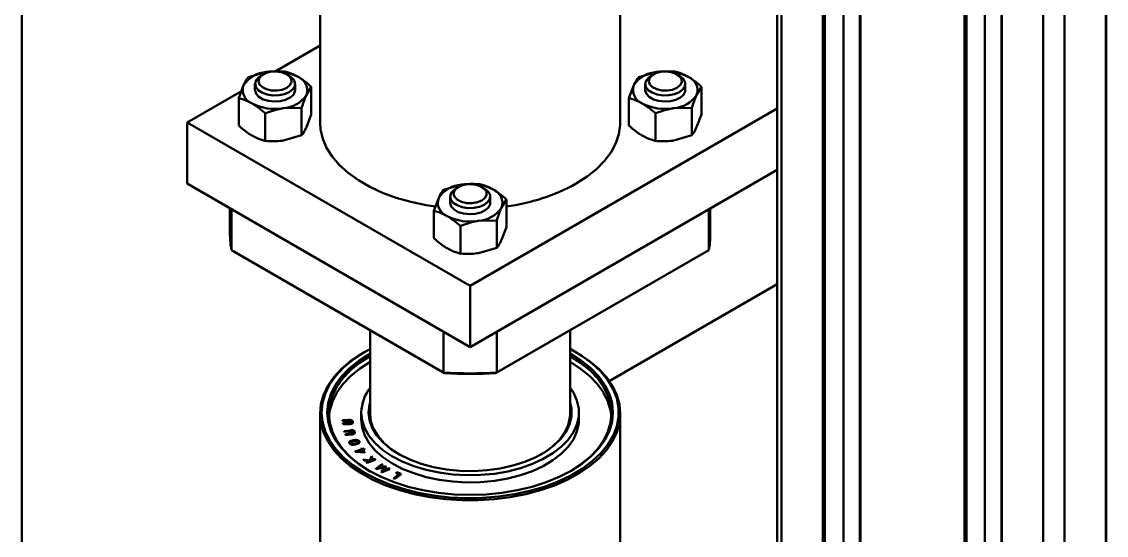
# Model space of a CAD drawing. Header units: millimetres. Extents: x 32504 to 36677, y 41990 to 42879.
# Drawn here: x 33446.97 to 33490.32, y 42618.2 to 42638.73 of the extents above; entities that cross this region are included whole.
import ezdxf

# ---------------------------------------------------------------- set-up
doc = ezdxf.new("R2010")
doc.units = ezdxf.units.MM
doc.layers.add('Net_dam', color=7, linetype='Continuous', lineweight=50)

msp = doc.modelspace()

# ---------------------------------------------------------------- linework, layer by layer
at = {"layer": 'Net_dam'}
for p, q in [((33446.9671, 42392.1647), (33446.9671, 42687.511)), ((33477.1626, 42682.8571), (33477.1626, 42358.0174)), ((33477.3384, 42357.7724), (33477.3384, 42682.7557)), ((33478.993, 42356.8172), (33478.993, 42681.8005)), ((33479.0779, 42356.8172), (33479.0779, 42681.7515)), ((33479.8133, 42357.2418), (33479.8133, 42681.327)), ((33480.4745, 42680.9452), (33480.4745, 42355.9763)), ((33480.4921, 42355.9518), (33480.4921, 42680.9351)), ((33484.6499, 42353.5516), (33484.6499, 42678.5348)), ((33484.7347, 42353.5516), (33484.7347, 42678.4859)), ((33485.4701, 42353.9761), (33485.4701, 42678.0613)), ((33486.1314, 42677.6796), (33486.1314, 42352.7107)), ((33486.1489, 42352.6862), (33486.1489, 42677.6695)), ((33490.3067, 42352.6862), (33490.3067, 42677.6695)), ((33490.3243, 42352.7107), (33490.3243, 42677.6796)), ((33487.8036, 42351.731), (33487.8036, 42676.7143)), ((33488.6521, 42351.731), (33488.6521, 42676.7143)), ((33458.8933, 42643.1487), (33458.8933, 42634.7057)), ((33470.8933, 42634.7057), (33470.8933, 42643.1487)), ((33457.0987, 42636.7372), (33458.8933, 42637.7732)), ((33456.0319, 42636.5138), (33456.7568, 42636.7207)), ((33456.6252, 42636.6253), (33456.5275, 42636.5689)), ((33457.1618, 42636.7334), (33457.4818, 42636.7381)), ((33457.6591, 42636.5689), (33457.5614, 42636.6253)), ((33471.6319, 42636.5138), (33472.3568, 42636.7207)), ((33472.2252, 42636.6253), (33472.1275, 42636.5689)), ((33472.7618, 42636.7334), (33473.0818, 42636.7381)), ((33473.2591, 42636.5689), (33473.1614, 42636.6253)), ((33455.6433, 42635.6767), (33455.8376, 42636.1901)), ((33456.2933, 42636.2423), (33456.2933, 42635.9958)), ((33457.8933, 42635.9958), (33457.8933, 42636.2423)), ((33471.2433, 42635.6767), (33471.4376, 42636.1901)), ((33471.8933, 42636.2423), (33471.8933, 42635.9958)), ((33473.4933, 42635.9958), (33473.4933, 42636.2423)), ((33453.5796, 42634.7057), (33455.75, 42635.9587)), ((33458.5433, 42636.1253), (33458.349, 42635.8016)), ((33458.5433, 42635.0248), (33458.5433, 42636.1253)), ((33474.1433, 42636.1253), (33473.949, 42635.8016)), ((33474.1433, 42635.0248), (33474.1433, 42636.1253)), ((33455.6433, 42634.5762), (33455.6433, 42635.6767)), ((33471.2433, 42634.5762), (33471.2433, 42635.6767)), ((33456.7048, 42633.9635), (33456.7048, 42635.064)), ((33458.1548, 42635.2883), (33457.4298, 42635.2709)), ((33458.1548, 42634.1878), (33458.1548, 42635.2883)), ((33458.5433, 42635.0248), (33458.349, 42634.5115)), ((33477.1626, 42635.2574), (33464.8933, 42628.1744)), ((33472.3048, 42633.9635), (33472.3048, 42635.064)), ((33473.7548, 42635.2883), (33473.0298, 42635.2709)), ((33473.7548, 42634.1878), (33473.7548, 42635.2883)), ((33474.1433, 42635.0248), (33473.949, 42634.5115)), ((33464.8933, 42628.1744), (33453.5796, 42634.7057)), ((33453.5796, 42632.2561), (33453.5796, 42634.7057)), ((33458.1548, 42634.1878), (33457.4298, 42633.9808)), ((33473.7548, 42634.1878), (33473.0298, 42633.9808)), ((33477.1626, 42632.8078), (33464.8933, 42625.7248)), ((33464.8933, 42625.7248), (33453.5796, 42632.2561)), ((33463.8319, 42632.0109), (33464.5568, 42632.2179)), ((33464.4252, 42632.1224), (33464.3275, 42632.066)), ((33464.9618, 42632.2305), (33465.2818, 42632.2352)), ((33465.4591, 42632.066), (33465.3614, 42632.1224)), ((33463.4433, 42631.1739), (33463.6376, 42631.6872)), ((33464.0933, 42631.7395), (33464.0933, 42631.493)), ((33465.6933, 42631.493), (33465.6933, 42631.7395)), ((33466.3433, 42631.6225), (33466.149, 42631.2988)), ((33466.3433, 42630.522), (33466.3433, 42631.6225)), ((33455.2933, 42631.2668), (33455.2933, 42630.2147)), ((33455.3527, 42631.2325), (33455.3527, 42629.5994)), ((33463.4433, 42630.0734), (33463.4433, 42631.1739)), ((33474.4339, 42631.2325), (33474.4339, 42629.5994)), ((33474.4933, 42630.2147), (33474.4933, 42631.2668)), ((33464.5048, 42629.4606), (33464.5048, 42630.5611)), ((33465.9548, 42630.7854), (33465.2298, 42630.7681)), ((33465.9548, 42629.6849), (33465.9548, 42630.7854)), ((33466.3433, 42630.522), (33466.149, 42630.0086)), ((33465.9548, 42629.6849), (33465.2298, 42629.478)), ((33455.3527, 42629.5994), (33463.8273, 42624.707)), ((33455.3527, 42629.5994), (33455.4482, 42629.5442)), ((33463.8732, 42624.6805), (33455.4482, 42629.5442)), ((33474.3384, 42629.5442), (33465.9134, 42624.6805)), ((33465.9593, 42624.707), (33474.4339, 42629.5994)), ((33474.4339, 42629.5994), (33474.3384, 42629.5442)), ((33464.8933, 42625.7248), (33464.8933, 42628.1744)), ((33477.1626, 42628.233), (33470.4553, 42624.3609)), ((33460.8933, 42626.4008), (33460.8933, 42623.0618)), ((33463.8273, 42626.3402), (33463.8273, 42624.707)), ((33465.9593, 42626.3402), (33465.9593, 42624.707)), ((33468.8933, 42623.0618), (33468.8933, 42626.4008)), ((33460.6924, 42625.5352), (33460.65, 42625.5107)), ((33469.1366, 42625.5107), (33469.0942, 42625.5352)), ((33463.8273, 42624.707), (33463.8732, 42624.6805)), ((33465.9593, 42624.707), (33465.9134, 42624.6805)), ((33458.8933, 42623.0618), (33458.8933, 42614.6188)), ((33459.7943, 42622.8043), (33460.0345, 42622.8108)), ((33459.7963, 42622.7814), (33459.7943, 42622.8043)), ((33459.7943, 42622.8043), (33459.7943, 42622.788)), ((33459.7963, 42622.765), (33459.7943, 42622.788)), ((33460.0364, 42622.7879), (33459.7963, 42622.7814)), ((33459.7963, 42622.7814), (33459.7963, 42622.765)), ((33460.0364, 42622.7716), (33459.7963, 42622.765)), ((33460.0364, 42622.7879), (33460.0364, 42622.7716)), ((33460.0988, 42622.7873), (33460.0988, 42622.771)), ((33460.2085, 42622.7175), (33460.2085, 42622.7379)), ((33460.5433, 42623.1108), (33460.5433, 42622.825)), ((33469.2433, 42622.825), (33469.2433, 42623.1108)), ((33470.8933, 42614.6188), (33470.8933, 42623.0618)), ((33459.8049, 42622.6752), (33460.0451, 42622.6817)), ((33459.8068, 42622.6523), (33459.8049, 42622.6752)), ((33459.8049, 42622.6752), (33459.8049, 42622.6589)), ((33459.8068, 42622.6359), (33459.8049, 42622.6589)), ((33460.047, 42622.6588), (33459.8068, 42622.6523)), ((33459.8068, 42622.6523), (33459.8068, 42622.6359)), ((33460.047, 42622.6425), (33459.8068, 42622.6359)), ((33459.8624, 42622.3676), (33460.0982, 42622.3941)), ((33459.8699, 42622.3451), (33459.8624, 42622.3676)), ((33459.8624, 42622.3676), (33459.8624, 42622.3513)), ((33459.8699, 42622.3288), (33459.8624, 42622.3513)), ((33460.1057, 42622.3716), (33459.8699, 42622.3451)), ((33460.1057, 42622.3552), (33459.8699, 42622.3288)), ((33459.8699, 42622.3451), (33459.8699, 42622.3288)), ((33460.047, 42622.6588), (33460.047, 42622.6425)), ((33460.1057, 42622.3716), (33460.1057, 42622.3552)), ((33460.1305, 42622.6653), (33460.1305, 42622.649)), ((33460.1675, 42622.3761), (33460.1675, 42622.3598)), ((33460.2503, 42622.3348), (33460.2503, 42622.3185)), ((33460.2904, 42622.3027), (33460.2904, 42622.3231)), ((33459.905, 42622.2409), (33460.1408, 42622.2674)), ((33459.905, 42622.2409), (33459.905, 42622.2246)), ((33459.9126, 42622.2184), (33459.905, 42622.2409)), ((33459.9126, 42622.2021), (33459.905, 42622.2246)), ((33460.1483, 42622.2449), (33459.9126, 42622.2184)), ((33460.1483, 42622.2285), (33459.9126, 42622.2021)), ((33459.9126, 42622.2184), (33459.9126, 42622.2021)), ((33460.0658, 42621.8837), (33460.0658, 42621.8674)), ((33460.1483, 42622.2449), (33460.1483, 42622.2285)), ((33460.2292, 42622.2582), (33460.2292, 42622.2419)), ((33460.2316, 42621.9778), (33460.2316, 42621.9614)), ((33460.3329, 42621.9887), (33460.3329, 42621.9724)), ((33460.4261, 42621.9558), (33460.4261, 42621.9394)), ((33460.2953, 42621.5557), (33460.5417, 42621.6294)), ((33460.299, 42621.5515), (33460.2953, 42621.5557)), ((33460.2953, 42621.5557), (33460.2953, 42621.5393)), ((33460.299, 42621.5352), (33460.2953, 42621.5393)), ((33460.299, 42621.5515), (33460.299, 42621.5352)), ((33460.6815, 42621.5216), (33460.299, 42621.5515)), ((33460.6815, 42621.5053), (33460.299, 42621.5352)), ((33460.3065, 42621.8499), (33460.3065, 42621.8336)), ((33460.56, 42621.609), (33460.4126, 42621.5649)), ((33460.4126, 42621.5649), (33460.6139, 42621.5489)), ((33460.56, 42621.5927), (33460.4558, 42621.5615)), ((33460.5195, 42621.6541), (33460.5534, 42621.6642)), ((33460.5417, 42621.6294), (33460.5195, 42621.6541)), ((33460.5195, 42621.6541), (33460.5195, 42621.6378)), ((33460.5302, 42621.6259), (33460.5195, 42621.6378)), ((33460.5534, 42621.6642), (33460.5756, 42621.6395)), ((33460.6139, 42621.5489), (33460.56, 42621.609)), ((33460.56, 42621.609), (33460.56, 42621.5927)), ((33460.5981, 42621.5502), (33460.56, 42621.5927)), ((33460.5756, 42621.6395), (33460.6578, 42621.6641)), ((33460.6761, 42621.6437), (33460.5939, 42621.6191)), ((33460.5939, 42621.6191), (33460.6815, 42621.5216)), ((33460.6761, 42621.6274), (33460.6054, 42621.6063)), ((33460.6578, 42621.6641), (33460.6761, 42621.6437)), ((33460.6761, 42621.6437), (33460.6761, 42621.6274)), ((33460.6815, 42621.5216), (33460.6815, 42621.5053)), ((33460.6609, 42621.2018), (33460.6301, 42621.2273)), ((33460.6301, 42621.2273), (33460.8867, 42621.1954)), ((33460.6301, 42621.2273), (33460.6301, 42621.211)), ((33460.6609, 42621.1854), (33460.6301, 42621.211)), ((33460.8749, 42621.1756), (33460.6609, 42621.2018)), ((33460.6609, 42621.2018), (33460.6609, 42621.1854)), ((33460.8437, 42621.1631), (33460.6609, 42621.1854)), ((33460.7519, 42621.1262), (33460.8749, 42621.1756)), ((33460.7751, 42621.1069), (33460.7519, 42621.1262)), ((33460.7519, 42621.1262), (33460.7519, 42621.1099)), ((33460.7751, 42621.0906), (33460.7519, 42621.1099)), ((33461.1029, 42621.2385), (33460.7751, 42621.1069)), ((33461.1029, 42621.2222), (33460.7751, 42621.0906)), ((33460.7751, 42621.1069), (33460.7751, 42621.0906)), ((33460.8867, 42621.1954), (33460.9494, 42621.366)), ((33460.9796, 42621.3409), (33460.9268, 42621.1964)), ((33460.9268, 42621.1964), (33461.0797, 42621.2578)), ((33460.9796, 42621.3246), (33460.9338, 42621.1993)), ((33460.9494, 42621.366), (33460.9796, 42621.3409)), ((33460.9796, 42621.3409), (33460.9796, 42621.3246)), ((33461.0797, 42621.2578), (33461.1029, 42621.2385)), ((33461.1029, 42621.2385), (33461.1029, 42621.2222)), ((33461.1189, 42620.8626), (33461.3587, 42621.0474)), ((33461.3863, 42621.0314), (33461.2135, 42620.9)), ((33461.3863, 42621.0151), (33461.2424, 42620.9056)), ((33461.3587, 42621.0474), (33461.3863, 42621.0314)), ((33461.3863, 42621.0314), (33461.3863, 42621.0151)), ((33461.1234, 42620.8599), (33461.1189, 42620.8626)), ((33461.1189, 42620.8626), (33461.1189, 42620.8462)), ((33461.1234, 42620.8436), (33461.1189, 42620.8462)), ((33461.4658, 42620.9275), (33461.1234, 42620.8599)), ((33461.4551, 42620.9091), (33461.1234, 42620.8436)), ((33461.1234, 42620.8599), (33461.1234, 42620.8436)), ((33461.2135, 42620.9), (33461.5127, 42620.9585)), ((33461.35, 42620.7292), (33461.4658, 42620.9275)), ((33461.3545, 42620.7265), (33461.35, 42620.7292)), ((33461.35, 42620.7292), (33461.35, 42620.7128)), ((33461.3545, 42620.7102), (33461.35, 42620.7128)), ((33461.6743, 42620.8652), (33461.3545, 42620.7265)), ((33461.6743, 42620.8489), (33461.3545, 42620.7102)), ((33461.3545, 42620.7265), (33461.3545, 42620.7102)), ((33461.5197, 42620.9544), (33461.4182, 42620.7801)), ((33461.4182, 42620.7801), (33461.6472, 42620.8808)), ((33461.5197, 42620.9381), (33461.431, 42620.7857)), ((33461.5127, 42620.9585), (33461.5197, 42620.9544)), ((33461.5197, 42620.9544), (33461.5197, 42620.9381)), ((33461.6472, 42620.8808), (33461.6743, 42620.8652)), ((33461.6743, 42620.8652), (33461.6743, 42620.8489)), ((33461.8475, 42620.4813), (33462.0618, 42620.6484)), ((33462.1169, 42620.6524), (33461.8797, 42620.4675)), ((33462.1169, 42620.6361), (33461.8797, 42620.4511)), ((33461.9387, 42620.701), (33461.9616, 42620.7188)), ((33462.0618, 42620.6484), (33461.9387, 42620.701)), ((33461.9387, 42620.701), (33461.9387, 42620.6846)), ((33462.0482, 42620.6378), (33461.9387, 42620.6846)), ((33461.9616, 42620.7188), (33462.1169, 42620.6524)), ((33462.1169, 42620.6524), (33462.1169, 42620.6361)), ((33461.8475, 42620.4813), (33461.8475, 42620.4649)), ((33461.8797, 42620.4675), (33461.8475, 42620.4813)), ((33461.8797, 42620.4511), (33461.8475, 42620.4649)), ((33461.8797, 42620.4675), (33461.8797, 42620.4511))]:
    msp.add_line(p, q, dxfattribs=at)
at = {"layer": 'Net_dam', "flags": 128}
for points in [[(33457.5613, 42636.0849), (33457.384, 42636.0118), (33457.1752, 42635.9759), (33456.9575, 42635.9811), (33456.7545, 42636.0269), (33456.5882, 42636.1082), (33456.4767, 42636.2162), (33456.432, 42636.3393), (33456.4589, 42636.4641), (33456.5546, 42636.5771), (33456.7087, 42636.6661), (33456.9044, 42636.7213), (33457.1207, 42636.7369), (33457.3339, 42636.7111), (33457.5211, 42636.6467), (33457.6619, 42636.5507), (33457.7411, 42636.4335), (33457.7501, 42636.3079), (33457.688, 42636.1873), (33457.5613, 42636.0849)], [(33473.1613, 42636.0849), (33472.984, 42636.0118), (33472.7752, 42635.9759), (33472.5575, 42635.9811), (33472.3545, 42636.0269), (33472.1882, 42636.1082), (33472.0767, 42636.2162), (33472.032, 42636.3393), (33472.0589, 42636.4641), (33472.1546, 42636.5771), (33472.3087, 42636.6661), (33472.5044, 42636.7213), (33472.7207, 42636.7369), (33472.9339, 42636.7111), (33473.1211, 42636.6467), (33473.2619, 42636.5507), (33473.3411, 42636.4335), (33473.3501, 42636.3079), (33473.288, 42636.1873), (33473.1613, 42636.0849)], [(33457.659, 42635.9158), (33457.4671, 42635.834), (33457.242, 42635.7886), (33457.0037, 42635.7834), (33456.7734, 42635.8191), (33456.5715, 42635.8923), (33456.4159, 42635.9966), (33456.3206, 42636.1228), (33456.2939, 42636.2596), (33456.3382, 42636.3949), (33456.4496, 42636.5166), (33456.5275, 42636.5689)], [(33457.6591, 42636.5689), (33457.6997, 42636.5436), (33457.8266, 42636.427), (33457.8883, 42636.2941), (33457.8794, 42636.1565), (33457.8006, 42636.0266), (33457.659, 42635.9158)], [(33473.259, 42635.9158), (33473.0671, 42635.834), (33472.842, 42635.7886), (33472.6037, 42635.7834), (33472.3734, 42635.8191), (33472.1715, 42635.8923), (33472.0159, 42635.9966), (33471.9206, 42636.1228), (33471.8939, 42636.2596), (33471.9382, 42636.3949), (33472.0496, 42636.5166), (33472.1275, 42636.5689)], [(33473.2591, 42636.5689), (33473.2997, 42636.5436), (33473.4266, 42636.427), (33473.4883, 42636.2941), (33473.4794, 42636.1565), (33473.4006, 42636.0266), (33473.259, 42635.9158)], [(33456.2933, 42635.9958), (33456.2939, 42635.9786), (33456.3382, 42635.8433), (33456.4496, 42635.7216), (33456.6182, 42635.6242), (33456.8291, 42635.5599), (33457.0634, 42635.5343), (33457.3004, 42635.5497), (33457.5189, 42635.6048), (33457.6997, 42635.6946), (33457.8266, 42635.8112), (33457.8883, 42635.9441), (33457.8933, 42635.9958)], [(33471.8933, 42635.9958), (33471.8939, 42635.9786), (33471.9382, 42635.8433), (33472.0496, 42635.7216), (33472.2182, 42635.6242), (33472.4291, 42635.5599), (33472.6634, 42635.5343), (33472.9004, 42635.5497), (33473.1189, 42635.6048), (33473.2997, 42635.6946), (33473.4266, 42635.8112), (33473.4883, 42635.9441), (33473.4933, 42635.9958)], [(33463.505, 42631.336), (33463.1322, 42631.3945), (33462.5224, 42631.5239), (33461.9403, 42631.6905), (33461.3929, 42631.8925), (33460.8866, 42632.1275), (33460.4272, 42632.3927), (33460.0202, 42632.685), (33459.6703, 42633.001), (33459.3816, 42633.337), (33459.1576, 42633.689), (33459.0008, 42634.053), (33458.9131, 42634.4246), (33458.8933, 42634.7057)], [(33470.8933, 42634.7057), (33470.8911, 42634.6119), (33470.8384, 42634.2381), (33470.716, 42633.8698), (33470.5253, 42633.5112), (33470.2685, 42633.1667), (33469.9488, 42632.8402), (33469.5698, 42632.5356), (33469.1359, 42632.2565)], [(33465.459, 42631.4129), (33465.2671, 42631.3312), (33465.042, 42631.2857), (33464.8037, 42631.2806), (33464.5734, 42631.3162), (33464.3715, 42631.3895), (33464.2159, 42631.4938), (33464.1206, 42631.62), (33464.0939, 42631.7568), (33464.1382, 42631.892), (33464.2496, 42632.0137), (33464.3275, 42632.066)], [(33465.3613, 42631.5821), (33465.184, 42631.509), (33464.9752, 42631.4731), (33464.7575, 42631.4783), (33464.5545, 42631.524), (33464.3882, 42631.6053), (33464.2767, 42631.7134), (33464.232, 42631.8365), (33464.2589, 42631.9613), (33464.3546, 42632.0743), (33464.5087, 42632.1632), (33464.7044, 42632.2185), (33464.9207, 42632.2341), (33465.1339, 42632.2082), (33465.3211, 42632.1438), (33465.4619, 42632.0479), (33465.5411, 42631.9307), (33465.5501, 42631.805), (33465.488, 42631.6844), (33465.3613, 42631.5821)], [(33465.4591, 42632.066), (33465.4997, 42632.0408), (33465.6266, 42631.9242), (33465.6883, 42631.7912), (33465.6794, 42631.6536), (33465.6006, 42631.5237), (33465.459, 42631.4129)], [(33464.0933, 42631.493), (33464.0939, 42631.4757), (33464.1382, 42631.3405), (33464.2496, 42631.2187), (33464.4182, 42631.1214), (33464.6291, 42631.0571), (33464.8634, 42631.0315), (33465.1004, 42631.0469), (33465.3189, 42631.1019), (33465.4997, 42631.1917), (33465.6266, 42631.3083), (33465.6883, 42631.4413), (33465.6933, 42631.493)], [(33458.8933, 42623.0618), (33458.9285, 42623.4363), (33459.0336, 42623.8064), (33459.2074, 42624.1678), (33459.4479, 42624.5162), (33459.7522, 42624.8476), (33460.1167, 42625.158), (33460.5373, 42625.4438), (33460.65, 42625.5107)], [(33469.1366, 42625.5107), (33469.2493, 42625.4438), (33469.6699, 42625.158), (33470.0344, 42624.8476), (33470.3388, 42624.5162), (33470.5792, 42624.1678), (33470.753, 42623.8064), (33470.8581, 42623.4363), (33470.8933, 42623.0618), (33470.8581, 42622.6873), (33470.753, 42622.3172), (33470.5792, 42621.9559), (33470.3388, 42621.6074), (33470.0344, 42621.2761), (33469.6699, 42620.9657), (33469.2493, 42620.6798), (33468.7776, 42620.4219), (33468.2604, 42620.1949), (33467.7038, 42620.0016), (33467.1141, 42619.8441), (33466.4985, 42619.7244), (33465.864, 42619.6437), (33465.2181, 42619.6032), (33464.5685, 42619.6032), (33463.9226, 42619.6437), (33463.2881, 42619.7244), (33462.6725, 42619.8441), (33462.0829, 42620.0016), (33461.5262, 42620.1949), (33461.009, 42620.4219), (33460.5373, 42620.6798), (33460.1167, 42620.9657), (33459.7522, 42621.2761), (33459.4479, 42621.6074), (33459.2074, 42621.9559), (33459.0336, 42622.3172), (33458.9285, 42622.6873), (33458.8933, 42623.0618), (33458.8933, 42623.0618)], [(33458.9533, 42623.1108), (33458.9894, 42622.7336), (33459.0971, 42622.3609), (33459.2752, 42621.9974), (33459.5214, 42621.6474), (33459.8329, 42621.3151), (33460.2058, 42621.0046), (33460.6356, 42620.7197), (33461.1171, 42620.4639), (33461.6444, 42620.2401), (33462.2112, 42620.0512), (33462.8105, 42619.8994), (33463.4351, 42619.7867), (33464.0774, 42619.7142), (33464.7296, 42619.683), (33465.3838, 42619.6934), (33466.0321, 42619.7453), (33466.6665, 42619.8381), (33467.2794, 42619.9706), (33467.8633, 42620.1411), (33468.4112, 42620.3478), (33468.9164, 42620.588), (33469.3727, 42620.8588), (33469.7747, 42621.1569), (33470.1174, 42621.4788), (33470.3967, 42621.8204), (33470.6092, 42622.1778), (33470.7523, 42622.5464), (33470.8243, 42622.9219), (33470.8243, 42623.2997), (33470.7523, 42623.6752), (33470.6092, 42624.0439), (33470.3967, 42624.4012), (33470.1174, 42624.7429), (33469.7747, 42625.0647), (33469.3727, 42625.3629), (33468.9164, 42625.6337), (33468.8933, 42625.6459)], [(33460.8933, 42625.6459), (33460.6356, 42625.5019), (33460.2058, 42625.217), (33459.8329, 42624.9065), (33459.5214, 42624.5743), (33459.2752, 42624.2242), (33459.0971, 42623.8607), (33458.9894, 42623.488), (33458.9533, 42623.1108)], [(33459.1833, 42623.1108), (33459.2192, 42623.4799), (33459.3265, 42623.8443), (33459.5037, 42624.1995), (33459.7488, 42624.541), (33460.0585, 42624.8646), (33460.429, 42625.166), (33460.8557, 42625.4417), (33460.8933, 42625.4632)], [(33468.8933, 42625.4632), (33468.9309, 42625.4417), (33469.3576, 42625.166), (33469.7281, 42624.8646), (33470.0378, 42624.541), (33470.2829, 42624.1995), (33470.4601, 42623.8443), (33470.5674, 42623.4799), (33470.6033, 42623.1108), (33470.5674, 42622.7418), (33470.4601, 42622.3773), (33470.2829, 42622.0221), (33470.0378, 42621.6806), (33469.7281, 42621.3571), (33469.3576, 42621.0556), (33468.9309, 42620.78), (33468.4534, 42620.5337), (33467.9312, 42620.3198), (33467.3708, 42620.1409), (33466.7792, 42619.9995), (33466.1639, 42619.8972), (33465.5326, 42619.8352), (33464.8933, 42619.8145), (33464.254, 42619.8352), (33463.6227, 42619.8972), (33463.0074, 42619.9995), (33462.4158, 42620.1409), (33461.8554, 42620.3198), (33461.3332, 42620.5337), (33460.8557, 42620.78), (33460.429, 42621.0556), (33460.0585, 42621.3571), (33459.7488, 42621.6806), (33459.5037, 42622.0221), (33459.3265, 42622.3773), (33459.2192, 42622.7418), (33459.1833, 42623.1108)], [(33460.8933, 42625.3654), (33460.476, 42625.0955), (33460.1093, 42624.7971), (33459.8028, 42624.477), (33459.5604, 42624.1391), (33459.385, 42623.7876), (33459.2788, 42623.427), (33459.2433, 42623.0618)], [(33468.8891, 42620.7559), (33469.3107, 42621.0282), (33469.6773, 42621.3265), (33469.9838, 42621.6466), (33470.2262, 42621.9846), (33470.4016, 42622.336), (33470.5078, 42622.6966), (33470.5433, 42623.0618), (33470.5078, 42623.427), (33470.4016, 42623.7876), (33470.2262, 42624.1391), (33469.9838, 42624.477), (33469.6773, 42624.7971), (33469.3107, 42625.0955), (33468.8933, 42625.3654)], [(33460.8933, 42625.1286), (33460.476, 42624.8587), (33460.1093, 42624.5603), (33459.8028, 42624.2402), (33459.5604, 42623.9023), (33459.385, 42623.5508), (33459.2788, 42623.1902), (33459.247, 42622.9434)], [(33470.5396, 42622.9434), (33470.5078, 42623.1902), (33470.4016, 42623.5508), (33470.2262, 42623.9023), (33469.9838, 42624.2402), (33469.6773, 42624.5603), (33469.3107, 42624.8587), (33468.8933, 42625.1286)], [(33460.5433, 42623.1108), (33460.579, 42622.7897), (33460.6856, 42622.4738), (33460.8612, 42622.1685), (33461.1031, 42621.8785), (33461.4072, 42621.6088), (33461.7685, 42621.3638), (33462.1811, 42621.1475), (33462.6383, 42620.9634), (33463.1325, 42620.8145), (33463.6556, 42620.7034), (33464.199, 42620.6318), (33464.7539, 42620.6009), (33465.311, 42620.6112), (33465.8613, 42620.6626), (33466.3956, 42620.7541), (33466.9053, 42620.8844), (33467.382, 42621.0512), (33467.8178, 42621.2518), (33468.2056, 42621.483), (33468.539, 42621.7409), (33468.8125, 42622.0213), (33469.0217, 42622.3195), (33469.1631, 42622.6308), (33469.2344, 42622.9499), (33469.2344, 42623.2717), (33469.1631, 42623.5909), (33469.0217, 42623.9021), (33468.8933, 42624.0977)], [(33460.8333, 42623.1108), (33460.8695, 42623.4232), (33460.8933, 42623.5123)], [(33468.8933, 42623.5123), (33468.9442, 42623.2674), (33468.9442, 42622.9543), (33468.872, 42622.644), (33468.7287, 42622.342), (33468.5169, 42622.0537), (33468.2405, 42621.7844), (33467.9044, 42621.5386), (33467.5146, 42621.321), (33467.0779, 42621.1353), (33466.6023, 42620.9848), (33466.0962, 42620.8723), (33465.5686, 42620.7997), (33465.029, 42620.7683), (33464.4869, 42620.7788), (33463.9521, 42620.8309), (33463.4341, 42620.9236), (33462.9421, 42621.0554), (33462.485, 42621.2239), (33462.0708, 42621.4261), (33461.707, 42621.6583), (33461.4001, 42621.9164), (33461.1555, 42622.1958), (33460.9776, 42622.4916), (33460.8695, 42622.7984), (33460.8333, 42623.1108), (33460.8333, 42623.1108)], [(33459.2433, 42623.0618), (33459.2788, 42622.6966), (33459.385, 42622.336), (33459.5604, 42621.9846), (33459.8028, 42621.6466), (33460.1093, 42621.3265), (33460.476, 42621.0282), (33460.8975, 42620.7559)], [(33460.5433, 42622.825), (33460.579, 42622.5039), (33460.6856, 42622.1881), (33460.8612, 42621.8827), (33461.1031, 42621.5927), (33461.4072, 42621.3231), (33461.7685, 42621.078), (33462.1811, 42620.8617), (33462.6383, 42620.6776), (33463.1325, 42620.5288), (33463.6556, 42620.4176), (33464.199, 42620.346), (33464.7539, 42620.3151), (33465.311, 42620.3254), (33465.8613, 42620.3768), (33466.3956, 42620.4683), (33466.9053, 42620.5986), (33467.382, 42620.7654), (33467.8178, 42620.966), (33468.2056, 42621.1972), (33468.539, 42621.4551), (33468.8125, 42621.7355), (33469.0217, 42622.0337), (33469.1631, 42622.345), (33469.2344, 42622.6641), (33469.2433, 42622.825)], [(33460.8933, 42623.0618), (33460.929, 42622.754), (33461.0354, 42622.4518), (33461.2107, 42622.1604), (33461.4517, 42621.885), (33461.7541, 42621.6307), (33462.0644, 42621.4293)], [(33467.7222, 42621.4293), (33467.8599, 42621.5129), (33468.1911, 42621.755), (33468.4634, 42622.0204), (33468.672, 42622.3044), (33468.8132, 42622.6019), (33468.8844, 42622.9076), (33468.8933, 42623.0618)]]:
    msp.add_lwpolyline(points, dxfattribs=at)
at = {"layer": 'Net_dam'}
for centre, radius, start, end in [((33456.8279, 42635.5361), 1.1868, 93.4335, 146.56112), ((33457.0955, 42634.7541), 1.9956, 62.64283, 99.7711), ((33472.4279, 42635.5361), 1.1868, 93.4335, 146.56112), ((33472.6955, 42634.7541), 1.9956, 62.64283, 99.7711), ((33456.3765, 42635.9997), 0.5715, 160.539, 249.25792), ((33457.8101, 42635.992), 0.5715, 340.539, 69.25792), ((33471.9765, 42635.9997), 0.5715, 160.539, 249.25792), ((33473.4101, 42635.992), 0.5715, 340.539, 69.25792), ((33457.3587, 42636.4556), 1.1868, 273.4335, 326.56112), ((33472.9587, 42636.4556), 1.1868, 273.4335, 326.56112), ((33457.0911, 42637.2375), 1.9956, 242.64283, 279.7711), ((33472.6911, 42637.2375), 1.9956, 242.64283, 279.7711), ((33464.6279, 42631.0333), 1.1868, 93.4335, 146.56112), ((33464.8955, 42630.2513), 1.9956, 62.64283, 99.7711), ((33465.6101, 42631.4892), 0.5715, 340.539, 69.25792), ((33465.3241, 42639.1984), 7.9197, 277.39368, 298.77117), ((33464.1765, 42631.4968), 0.5715, 160.539, 249.25792), ((33464.8911, 42632.7347), 1.9956, 242.64283, 279.7711), ((33465.1587, 42631.9527), 1.1868, 273.4335, 326.56112), ((33458.528, 42630.2162), 3.2347, 180.02672, 190.9939), ((33471.2586, 42630.2162), 3.2347, 349.0061, 359.97328), ((33464.8933, 42641.2623), 16.5895, 266.31589, 273.68411), ((33464.8933, 42641.0681), 16.4193, 266.43799, 273.56201), ((33462.2344, 42623.0666), 1.6917, 142.44488, 178.50114)]:
    msp.add_arc(centre, radius, start, end, dxfattribs=at)
for points, knots in [([(33456.7568, 42636.7207), (33456.774, 42636.7234), (33456.8865, 42636.7408), (33456.9968, 42636.7362), (33457.0902, 42636.7323)], [0, 0, 0, 0, 0.1528732, 1, 1, 1, 1]), ([(33458.0125, 42636.5265), (33457.9643, 42636.553), (33457.7846, 42636.6514), (33457.6097, 42636.7015), (33457.4818, 42636.7381)], [0, 0, 0, 0, 0.2686336, 1, 1, 1, 1]), ([(33472.3568, 42636.7207), (33472.374, 42636.7234), (33472.4879, 42636.741), (33472.5995, 42636.7363), (33472.6943, 42636.7324)], [0, 0, 0, 0, 0.1510185, 1, 1, 1, 1]), ([(33473.6125, 42636.5265), (33473.5643, 42636.553), (33473.3846, 42636.6514), (33473.2097, 42636.7015), (33473.0818, 42636.7381)], [0, 0, 0, 0, 0.2686336, 1, 1, 1, 1]), ([(33455.8376, 42636.1901), (33455.8422, 42636.1999), (33455.9078, 42636.3399), (33455.9721, 42636.43), (33456.0319, 42636.5138)], [0, 0, 0, 0, 0.0702148, 1, 1, 1, 1]), ([(33458.5433, 42636.1253), (33458.4987, 42636.1653), (33458.3257, 42636.3208), (33458.146, 42636.4388), (33458.0125, 42636.5265)], [0, 0, 0, 0, 0.2575513, 1, 1, 1, 1]), ([(33471.4376, 42636.1901), (33471.4422, 42636.1999), (33471.5078, 42636.3399), (33471.5721, 42636.43), (33471.6319, 42636.5138)], [0, 0, 0, 0, 0.0702148, 1, 1, 1, 1]), ([(33474.1433, 42636.1253), (33474.0987, 42636.1653), (33473.9257, 42636.3208), (33473.746, 42636.4388), (33473.6125, 42636.5265)], [0, 0, 0, 0, 0.2575513, 1, 1, 1, 1]), ([(33458.349, 42635.8016), (33458.3444, 42635.7916), (33458.2788, 42635.6489), (33458.2145, 42635.462), (33458.1548, 42635.2883)], [0, 0, 0, 0, 0.0702148, 1, 1, 1, 1]), ([(33473.949, 42635.8016), (33473.9444, 42635.7916), (33473.8788, 42635.6489), (33473.8145, 42635.462), (33473.7548, 42635.2883)], [0, 0, 0, 0, 0.0702148, 1, 1, 1, 1]), ([(33456.1741, 42635.4652), (33456.1258, 42635.4916), (33455.9462, 42635.5901), (33455.7713, 42635.6401), (33455.6433, 42635.6767)], [0, 0, 0, 0, 0.2686336, 1, 1, 1, 1]), ([(33456.7048, 42635.064), (33456.6602, 42635.104), (33456.4872, 42635.2595), (33456.3075, 42635.3775), (33456.1741, 42635.4652)], [0, 0, 0, 0, 0.2575513, 1, 1, 1, 1]), ([(33471.7741, 42635.4652), (33471.7258, 42635.4916), (33471.5462, 42635.5901), (33471.3713, 42635.6401), (33471.2433, 42635.6767)], [0, 0, 0, 0, 0.2686336, 1, 1, 1, 1]), ([(33472.3048, 42635.064), (33472.2602, 42635.104), (33472.0872, 42635.2595), (33471.9075, 42635.3775), (33471.7741, 42635.4652)], [0, 0, 0, 0, 0.2575513, 1, 1, 1, 1]), ([(33457.4298, 42635.2709), (33457.4126, 42635.2682), (33457.1678, 42635.229), (33456.9279, 42635.1435), (33456.7048, 42635.064)], [0, 0, 0, 0, 0.0702148, 1, 1, 1, 1]), ([(33473.0298, 42635.2709), (33473.0126, 42635.2682), (33472.7678, 42635.229), (33472.5279, 42635.1435), (33472.3048, 42635.064)], [0, 0, 0, 0, 0.0702148, 1, 1, 1, 1]), ([(33456.1741, 42634.175), (33456.1258, 42634.2043), (33455.9462, 42634.3132), (33455.7713, 42634.4651), (33455.6433, 42634.5762)], [0, 0, 0, 0, 0.2686336, 1, 1, 1, 1]), ([(33458.349, 42634.5115), (33458.3444, 42634.5016), (33458.2788, 42634.3617), (33458.2145, 42634.2715), (33458.1548, 42634.1878)], [0, 0, 0, 0, 0.0702148, 1, 1, 1, 1]), ([(33471.7741, 42634.175), (33471.7258, 42634.2043), (33471.5462, 42634.3132), (33471.3713, 42634.4651), (33471.2433, 42634.5762)], [0, 0, 0, 0, 0.2686336, 1, 1, 1, 1]), ([(33473.949, 42634.5115), (33473.9444, 42634.5016), (33473.8788, 42634.3617), (33473.8145, 42634.2715), (33473.7548, 42634.1878)], [0, 0, 0, 0, 0.0702148, 1, 1, 1, 1]), ([(33456.7048, 42633.9635), (33456.6602, 42633.9749), (33456.4872, 42634.0192), (33456.3075, 42634.1086), (33456.1741, 42634.175)], [0, 0, 0, 0, 0.2575513, 1, 1, 1, 1]), ([(33472.3048, 42633.9635), (33472.2602, 42633.9749), (33472.0872, 42634.0192), (33471.9075, 42634.1086), (33471.7741, 42634.175)], [0, 0, 0, 0, 0.2575513, 1, 1, 1, 1]), ([(33457.4298, 42633.9808), (33457.4126, 42633.9782), (33457.1678, 42633.9417), (33456.9279, 42633.953), (33456.7048, 42633.9635)], [0, 0, 0, 0, 0.0702148, 1, 1, 1, 1]), ([(33473.0298, 42633.9808), (33473.0126, 42633.9782), (33472.7678, 42633.9417), (33472.5279, 42633.953), (33472.3048, 42633.9635)], [0, 0, 0, 0, 0.0702148, 1, 1, 1, 1]), ([(33463.6376, 42631.6872), (33463.6422, 42631.6971), (33463.7078, 42631.837), (33463.7721, 42631.9272), (33463.8319, 42632.0109)], [0, 0, 0, 0, 0.0702148, 1, 1, 1, 1]), ([(33464.5568, 42632.2179), (33464.574, 42632.2205), (33464.6879, 42632.2381), (33464.7995, 42632.2335), (33464.8943, 42632.2295)], [0, 0, 0, 0, 0.1510185, 1, 1, 1, 1]), ([(33465.8125, 42632.0237), (33465.7643, 42632.0501), (33465.5846, 42632.1486), (33465.4097, 42632.1986), (33465.2818, 42632.2352)], [0, 0, 0, 0, 0.2686336, 1, 1, 1, 1]), ([(33466.3433, 42631.6225), (33466.2987, 42631.6625), (33466.1257, 42631.8179), (33465.946, 42631.936), (33465.8125, 42632.0237)], [0, 0, 0, 0, 0.2575513, 1, 1, 1, 1]), ([(33463.9741, 42630.9623), (33463.9258, 42630.9888), (33463.7462, 42631.0872), (33463.5713, 42631.1373), (33463.4433, 42631.1739)], [0, 0, 0, 0, 0.2686336, 1, 1, 1, 1]), ([(33464.5048, 42630.5611), (33464.4602, 42630.6012), (33464.2872, 42630.7566), (33464.1075, 42630.8747), (33463.9741, 42630.9623)], [0, 0, 0, 0, 0.2575513, 1, 1, 1, 1]), ([(33466.149, 42631.2988), (33466.1444, 42631.2887), (33466.0788, 42631.1461), (33466.0145, 42630.9592), (33465.9548, 42630.7854)], [0, 0, 0, 0, 0.0702148, 1, 1, 1, 1]), ([(33465.2298, 42630.7681), (33465.2126, 42630.7653), (33464.9678, 42630.7261), (33464.7279, 42630.6406), (33464.5048, 42630.5611)], [0, 0, 0, 0, 0.0702148, 1, 1, 1, 1]), ([(33463.9741, 42629.6722), (33463.9258, 42629.7015), (33463.7462, 42629.8104), (33463.5713, 42629.9623), (33463.4433, 42630.0734)], [0, 0, 0, 0, 0.2686336, 1, 1, 1, 1]), ([(33464.5048, 42629.4606), (33464.4602, 42629.472), (33464.2872, 42629.5163), (33464.1075, 42629.6058), (33463.9741, 42629.6722)], [0, 0, 0, 0, 0.2575513, 1, 1, 1, 1]), ([(33466.149, 42630.0086), (33466.1444, 42629.9988), (33466.0788, 42629.8588), (33466.0145, 42629.7687), (33465.9548, 42629.6849)], [0, 0, 0, 0, 0.0702148, 1, 1, 1, 1]), ([(33465.2298, 42629.478), (33465.2126, 42629.4754), (33464.9678, 42629.4389), (33464.7279, 42629.4501), (33464.5048, 42629.4606)], [0, 0, 0, 0, 0.0702148, 1, 1, 1, 1]), ([(33460.0345, 42622.8108), (33460.057, 42622.8113), (33460.1017, 42622.8121), (33460.162, 42622.7988), (33460.2005, 42622.7722), (33460.2057, 42622.7519), (33460.2083, 42622.7417)], [0, 0, 0, 0, 0.2816182, 0.5598478, 0.7798776, 1, 1, 1, 1]), ([(33460.0988, 42622.7873), (33460.0872, 42622.7878), (33460.0664, 42622.7888), (33460.0456, 42622.7882), (33460.0364, 42622.7879)], [0, 0, 0, 0, 0.5596401, 1, 1, 1, 1]), ([(33460.0988, 42622.771), (33460.0872, 42622.7715), (33460.0664, 42622.7724), (33460.0456, 42622.7718), (33460.0364, 42622.7716)], [0, 0, 0, 0, 0.5596401, 1, 1, 1, 1]), ([(33460.0983, 42622.6841), (33460.1104, 42622.6859), (33460.1345, 42622.6895), (33460.1647, 42622.7099), (33460.1683, 42622.7283), (33460.1705, 42622.7395)], [0, 0, 0, 0, 0.28095, 0.5608208, 1, 1, 1, 1]), ([(33460.1705, 42622.7395), (33460.1687, 42622.7458), (33460.1653, 42622.7584), (33460.1472, 42622.7734), (33460.1239, 42622.7831), (33460.1072, 42622.7859), (33460.0988, 42622.7873)], [0, 0, 0, 0, 0.27971681, 0.55939208, 0.77953424, 1, 1, 1, 1]), ([(33460.1705, 42622.7231), (33460.1687, 42622.7295), (33460.1653, 42622.7421), (33460.1472, 42622.7571), (33460.1239, 42622.7668), (33460.1072, 42622.7696), (33460.0988, 42622.771)], [0, 0, 0, 0, 0.27971681, 0.55939208, 0.77953424, 1, 1, 1, 1]), ([(33460.2083, 42622.7417), (33460.208, 42622.7328), (33460.2074, 42622.715), (33460.1898, 42622.6919), (33460.1636, 42622.6742), (33460.1415, 42622.6683), (33460.1305, 42622.6653)], [0, 0, 0, 0, 0.28026445, 0.55996934, 0.78004255, 1, 1, 1, 1]), ([(33460.2083, 42622.7254), (33460.208, 42622.7165), (33460.2074, 42622.6986), (33460.1898, 42622.6755), (33460.1636, 42622.6579), (33460.1415, 42622.6519), (33460.1305, 42622.649)], [0, 0, 0, 0, 0.28026445, 0.55996934, 0.78004255, 1, 1, 1, 1]), ([(33460.0451, 42622.6817), (33460.055, 42622.682), (33460.0728, 42622.6824), (33460.0905, 42622.6836), (33460.0983, 42622.6841)], [0, 0, 0, 0, 0.5600973, 1, 1, 1, 1]), ([(33460.1305, 42622.6653), (33460.1151, 42622.6634), (33460.0875, 42622.6599), (33460.0594, 42622.6591), (33460.047, 42622.6588)], [0, 0, 0, 0, 0.5594986, 1, 1, 1, 1]), ([(33460.1305, 42622.649), (33460.1151, 42622.647), (33460.0875, 42622.6436), (33460.0594, 42622.6428), (33460.047, 42622.6425)], [0, 0, 0, 0, 0.5594986, 1, 1, 1, 1]), ([(33460.0982, 42622.3941), (33460.1203, 42622.3964), (33460.1642, 42622.4009), (33460.2271, 42622.3927), (33460.2717, 42622.3696), (33460.282, 42622.35), (33460.2871, 42622.3402)], [0, 0, 0, 0, 0.2816388, 0.5598772, 0.7798643, 1, 1, 1, 1]), ([(33460.1675, 42622.3761), (33460.1559, 42622.3757), (33460.1351, 42622.3749), (33460.1147, 42622.3726), (33460.1057, 42622.3716)], [0, 0, 0, 0, 0.5595942, 1, 1, 1, 1]), ([(33460.1675, 42622.3598), (33460.1559, 42622.3593), (33460.1351, 42622.3586), (33460.1147, 42622.3563), (33460.1057, 42622.3552)], [0, 0, 0, 0, 0.5595942, 1, 1, 1, 1]), ([(33460.2503, 42622.3348), (33460.2471, 42622.341), (33460.2405, 42622.3532), (33460.2187, 42622.3663), (33460.1934, 42622.3741), (33460.1762, 42622.3754), (33460.1675, 42622.3761)], [0, 0, 0, 0, 0.2797889, 0.5594643, 0.779551, 1, 1, 1, 1]), ([(33460.2503, 42622.3185), (33460.2471, 42622.3246), (33460.2405, 42622.3368), (33460.2187, 42622.35), (33460.1934, 42622.3578), (33460.1762, 42622.3591), (33460.1675, 42622.3598)], [0, 0, 0, 0, 0.2797889, 0.5594643, 0.779551, 1, 1, 1, 1]), ([(33460.1927, 42622.2742), (33460.2042, 42622.2769), (33460.2272, 42622.2824), (33460.2518, 42622.3052), (33460.2509, 42622.3236), (33460.2503, 42622.3348)], [0, 0, 0, 0, 0.2810207, 0.5608874, 1, 1, 1, 1]), ([(33460.2871, 42622.3402), (33460.289, 42622.3314), (33460.2929, 42622.3137), (33460.2812, 42622.2894), (33460.2598, 42622.2697), (33460.2394, 42622.262), (33460.2292, 42622.2582)], [0, 0, 0, 0, 0.2802764, 0.5599997, 0.780041, 1, 1, 1, 1]), ([(33460.2891, 42622.3047), (33460.2894, 42622.3023), (33460.2912, 42622.291), (33460.2808, 42622.2731), (33460.2599, 42622.2534), (33460.2394, 42622.2457), (33460.2292, 42622.2419)], [0, 0, 0, 0, 0.0969989, 0.4479536, 0.7240285, 1, 1, 1, 1]), ([(33460.0658, 42621.8837), (33460.0629, 42621.8903), (33460.0571, 42621.9034), (33460.0628, 42621.9306), (33460.1078, 42621.9725), (33460.1743, 42621.9878), (33460.2187, 42621.9979)], [0, 0, 0, 0, 0.1256457, 0.2512677, 0.5006412, 1, 1, 1, 1]), ([(33460.3065, 42621.8499), (33460.2611, 42621.8418), (33460.1931, 42621.8296), (33460.1132, 42621.8461), (33460.0798, 42621.8652), (33460.0705, 42621.8776), (33460.0658, 42621.8837)], [0, 0, 0, 0, 0.49969283, 0.74888312, 0.87444256, 1, 1, 1, 1]), ([(33460.3065, 42621.8336), (33460.2611, 42621.8255), (33460.1931, 42621.8133), (33460.1132, 42621.8297), (33460.0798, 42621.8489), (33460.0705, 42621.8612), (33460.0658, 42621.8674)], [0, 0, 0, 0, 0.49969283, 0.74888312, 0.87444256, 1, 1, 1, 1]), ([(33460.2316, 42621.9778), (33460.1968, 42621.97), (33460.1448, 42621.9584), (33460.1033, 42621.9283), (33460.0952, 42621.9072), (33460.0992, 42621.8968), (33460.1012, 42621.8916)], [0, 0, 0, 0, 0.5002182, 0.7492671, 0.8747288, 1, 1, 1, 1]), ([(33460.1012, 42621.8916), (33460.1051, 42621.8867), (33460.1129, 42621.877), (33460.1347, 42621.8666), (33460.16, 42621.8601), (33460.215, 42621.8555), (33460.2595, 42621.8639), (33460.2951, 42621.8706)], [0, 0, 0, 0, 0.1250147, 0.2501992, 0.3753145, 0.5006265, 1, 1, 1, 1]), ([(33460.2316, 42621.9614), (33460.1979, 42621.9536), (33460.1475, 42621.9418), (33460.106, 42621.9165), (33460.1024, 42621.906), (33460.1024, 42621.9058)], [0, 0, 0, 0, 0.6628704, 0.9929007, 1, 1, 1, 1]), ([(33460.1408, 42622.2674), (33460.1506, 42622.2684), (33460.168, 42622.2703), (33460.1852, 42622.273), (33460.1927, 42622.2742)], [0, 0, 0, 0, 0.5601037, 1, 1, 1, 1]), ([(33460.2292, 42622.2582), (33460.2145, 42622.255), (33460.1881, 42622.2493), (33460.1605, 42622.2462), (33460.1483, 42622.2449)], [0, 0, 0, 0, 0.55949629, 1, 1, 1, 1]), ([(33460.2292, 42622.2419), (33460.2145, 42622.2387), (33460.1881, 42622.233), (33460.1605, 42622.2299), (33460.1483, 42622.2285)], [0, 0, 0, 0, 0.55949629, 1, 1, 1, 1]), ([(33460.2187, 42621.9979), (33460.2646, 42622.0057), (33460.3334, 42622.0173), (33460.4132, 42621.9998), (33460.4465, 42621.9804), (33460.4558, 42621.9679), (33460.4605, 42621.9617)], [0, 0, 0, 0, 0.4993397, 0.7487381, 0.8743678, 1, 1, 1, 1]), ([(33460.3329, 42621.9887), (33460.3136, 42621.988), (33460.279, 42621.9866), (33460.2461, 42621.9805), (33460.2316, 42621.9778)], [0, 0, 0, 0, 0.5596063, 1, 1, 1, 1]), ([(33460.3329, 42621.9724), (33460.3136, 42621.9716), (33460.279, 42621.9703), (33460.2461, 42621.9641), (33460.2316, 42621.9614)], [0, 0, 0, 0, 0.5596063, 1, 1, 1, 1]), ([(33460.2951, 42621.8706), (33460.3305, 42621.8777), (33460.3834, 42621.8884), (33460.4242, 42621.919), (33460.432, 42621.9401), (33460.4281, 42621.9506), (33460.4261, 42621.9558)], [0, 0, 0, 0, 0.5004636, 0.749309, 0.874742, 1, 1, 1, 1]), ([(33460.4605, 42621.9617), (33460.4634, 42621.9552), (33460.4692, 42621.9422), (33460.4647, 42621.9219), (33460.4505, 42621.9034), (33460.406, 42621.8721), (33460.3507, 42621.8598), (33460.3065, 42621.8499)], [0, 0, 0, 0, 0.1253228, 0.250619, 0.3759384, 0.5013986, 1, 1, 1, 1]), ([(33460.4605, 42621.9454), (33460.4634, 42621.9389), (33460.4692, 42621.9259), (33460.4647, 42621.9055), (33460.4505, 42621.8871), (33460.406, 42621.8557), (33460.3507, 42621.8434), (33460.3065, 42621.8336)], [0, 0, 0, 0, 0.1253228, 0.250619, 0.3759384, 0.5013986, 1, 1, 1, 1]), ([(33460.4261, 42621.9558), (33460.4212, 42621.9614), (33460.4115, 42621.9728), (33460.3784, 42621.9864), (33460.3502, 42621.9879), (33460.3329, 42621.9887)], [0, 0, 0, 0, 0.28010438, 0.56053915, 1, 1, 1, 1]), ([(33460.4261, 42621.9394), (33460.4212, 42621.9451), (33460.4115, 42621.9565), (33460.3784, 42621.9701), (33460.3502, 42621.9715), (33460.3329, 42621.9724)], [0, 0, 0, 0, 0.28010438, 0.56053915, 1, 1, 1, 1])]:
    msp.add_open_spline(points, degree=3, knots=knots, dxfattribs=at)

doc.saveas('drawing.dxf')
